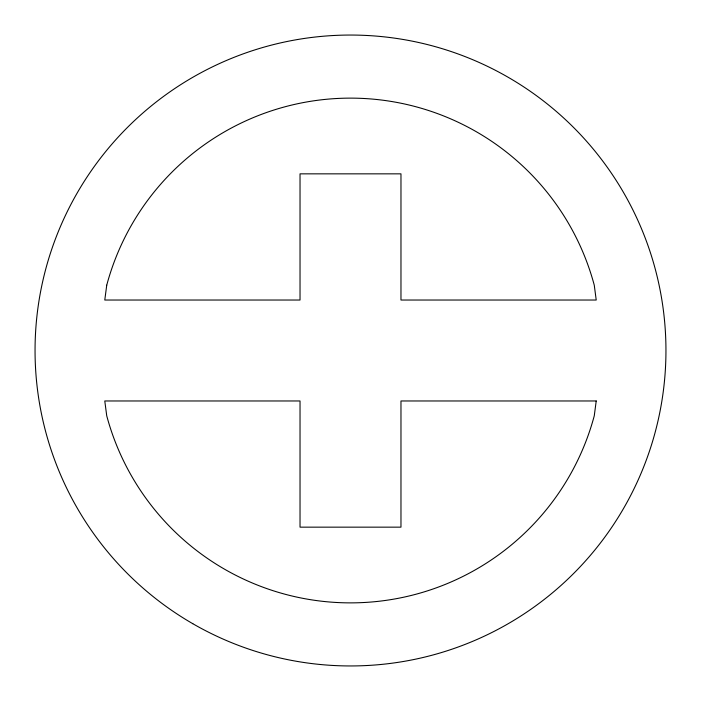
<?xml version="1.0" encoding="UTF-8"?>
<svg xmlns="http://www.w3.org/2000/svg" width="701" height="701" viewBox="0 0 701 701"><rect width="100%" height="100%" fill="white"/><g stroke="black" fill="none" stroke-linecap="round" stroke-linejoin="round"><path stroke-width="1.05" d="M106.736 285.184L104.782 300.028L300.028 300.028L300.028 173.848L400.972 173.848L400.972 300.028L596.218 300.028L594.264 285.184A252.36 252.36 0 0 0 106.736 285.184M596.218 400.972L594.264 415.816A252.36 252.36 0 0 1 106.736 415.816L104.782 400.972L300.028 400.972L300.028 527.152L400.972 527.152L400.972 400.972L596.218 400.972M192.775 623.688A315.45 315.45 0 0 0 665.95 350.5A315.45 315.45 0 0 0 192.775 77.312A315.45 315.45 0 0 0 192.775 623.688"/></g></svg>
